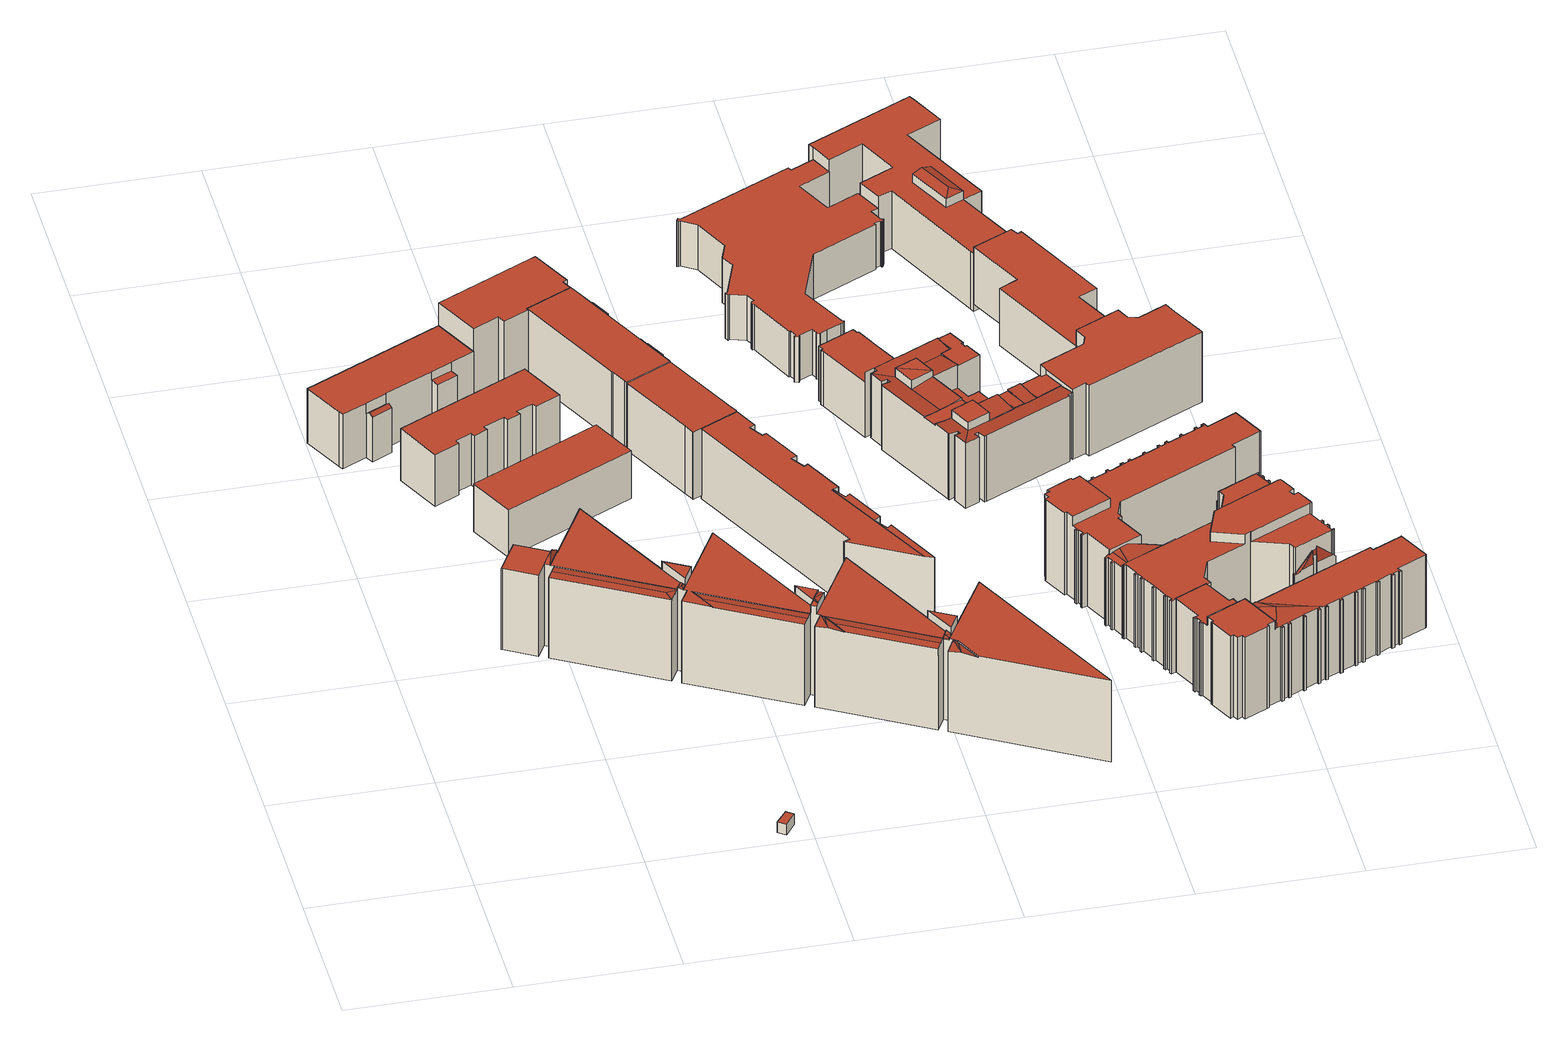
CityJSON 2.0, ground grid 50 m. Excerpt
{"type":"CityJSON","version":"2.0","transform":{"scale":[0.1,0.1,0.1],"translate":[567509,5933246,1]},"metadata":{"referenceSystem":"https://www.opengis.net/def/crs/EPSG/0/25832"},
"CityObjects":{
"building1":{"type":"Building","attributes":{"Gemeindeschluessel":"02000000","Geometrietyp2DReferenz":"3000","function":"31001_1010","roofType":"1000","measuredHeight":19.4,"storeysAboveGround":5},"geometry":[{"type":"MultiSurface","lod":"2","boundaries":[[[0,1,2,3]],[[4,5,1,0]],[[6,7,8,9]],[[10,11,12,13]],[[2,14,15,3]],[[16,5,4,17]],[[8,18,19,9]],[[20,21,22,23]],[[24,7,6,25]],[[21,20,26,27]],[[28,24,25,29,30,16,17,31,10,13,26,20,23]],[[12,11,15,14,32,19,18,22,21,27]],[[19,32,30,29]],[[16,30,32,14,2,1,5]],[[31,17,4,0,3,15]],[[29,25,6,9,19]],[[24,28,18,8,7]],[[22,18,28,23]],[[12,27,26,13]],[[15,11,10,31]]],"semantics":{"surfaces":[{"type":"RoofSurface"},{"type":"WallSurface"},{"type":"GroundSurface"}],"values":[0,0,0,1,1,1,1,1,1,1,2,0,1,1,1,1,1,1,1,1]}}]},
"building2":{"type":"Building","attributes":{"Gemeindeschluessel":"02000000","Geometrietyp2DReferenz":"3000","function":"31001_2500","roofType":"1000","measuredHeight":3.64,"storeysAboveGround":1},"geometry":[{"type":"MultiSurface","lod":"2","boundaries":[[[33,34,35,36]],[[37,38,39,40]],[[40,39,34,33]],[[39,38,35,34]],[[38,37,36,35]],[[37,40,33,36]]],"semantics":{"surfaces":[{"type":"GroundSurface"},{"type":"RoofSurface"},{"type":"WallSurface"}],"values":[0,1,2,2,2,2]}}]},
"building3":{"type":"Building","attributes":{"Gemeindeschluessel":"02000000","Geometrietyp2DReferenz":"3000","function":"31001_1010","roofType":"1000","measuredHeight":18.36,"storeysAboveGround":6},"geometry":[{"type":"MultiSurface","lod":"2","boundaries":[[[41,42,43,44,45,46,47,48,49,50,51,52,53,54,55,56]],[[57,58,59,60,61,62,63,64,65,66,67,68,69,70,71,72]],[[57,56,55,58]],[[58,55,54,59]],[[59,54,53,60]],[[60,53,52,61]],[[61,52,51,62]],[[62,51,50,63]],[[63,50,49,64]],[[64,49,48,65]],[[65,48,47,66]],[[66,47,46,67]],[[67,46,45,68]],[[68,45,44,69]],[[69,44,43,70]],[[70,43,42,71]],[[71,42,41,72]],[[72,41,56,57]]],"semantics":{"surfaces":[{"type":"RoofSurface"},{"type":"GroundSurface"},{"type":"WallSurface"}],"values":[0,1,2,2,2,2,2,2,2,2,2,2,2,2,2,2,2,2]}}]},
"building4":{"type":"Building","attributes":{"Gemeindeschluessel":"02000000","Geometrietyp2DReferenz":"3000","function":"31001_1010","roofType":"1000","measuredHeight":17.04,"storeysAboveGround":5},"geometry":[{"type":"MultiSurface","lod":"2","boundaries":[[[73,74,75,76]],[[77,78,79,80]],[[77,76,75,78]],[[78,75,74,79]],[[79,74,73,80]],[[80,73,76,77]]],"semantics":{"surfaces":[{"type":"RoofSurface"},{"type":"GroundSurface"},{"type":"WallSurface"}],"values":[0,1,2,2,2,2]}}]},
"building5":{"type":"Building","attributes":{"Gemeindeschluessel":"02000000","Geometrietyp2DReferenz":"3000","function":"31001_2010","roofType":"1000","measuredHeight":32.09,"storeysAboveGround":8},"geometry":[{"type":"MultiSurface","lod":"2","boundaries":[[[81,82,83,84]],[[85,86,87,88]],[[89,85,88]],[[82,90,91,92,83]],[[93,94,85,89]],[[94,86,85]],[[81,90,82]],[[95,96,97,98,99]],[[100,96,95]],[[100,101,102,97,96]],[[103,104,105,106,107]],[[108,109,110,105,104]],[[111,112,113,114]],[[115,116,117,118]],[[119,120,121,122]],[[123,112,111]],[[124,125,112]],[[123,124,112]],[[116,126,117]],[[127,128,129,130]],[[131,132,128,127]],[[133,134,135,136]],[[137,138,139,140]],[[141,138,137]],[[142,143,139]],[[138,142,139]],[[133,144,134]],[[145,144,133]],[[146,147,148,149]],[[149,148,150,151]],[[152,81,84,153]],[[154,88,87,155]],[[156,93,89,157]],[[91,158,159,92]],[[107,160,103]],[[108,161,109]],[[158,99,98,162]],[[106,163,160,107]],[[125,113,112]],[[164,122,121,165]],[[139,166,140]],[[139,143,167]],[[141,168,138]],[[145,169,170,144]],[[103,160,163,171,164,165,172,173,174,175,176,177,178,161,108]],[[179,175,180,181,182,183,184]],[[185,186,187,188,189,190]],[[191,192,169,145,133,136,193]],[[194,132,131,195,115,118,196]],[[197,173,172,114,113,125,124,198,199,200]],[[201,177,176,101,100,95,99,158,202]],[[203,204,155,87,86,94,93,156,205,206]],[[207,159,157,89,88,154,208,209]],[[210,211,194,196,212,213,214,215,201,202,152,153,207,209,146,149,151,203,206,216,181,180,217,197,200,218,188,187,219,191,193]],[[220,221,166,139,167,189,222,199,198,223,224,126]],[[170,169,192,225,186,138,168,226,134]],[[207,153,84,83,92,159]],[[152,202,158,91,90,81]],[[184,183,162,98,97,102,227]],[[213,212,224,223,119,122,164,171]],[[214,213,171,163,106,105,110]],[[212,196,118,117,126,224]],[[194,211,140,166,221,129,128,132]],[[210,193,136,135,134,226]],[[211,210,226,168,141,137,140]],[[225,192,191,219]],[[186,225,219,187]],[[170,134,144]],[[138,186,185,228,142]],[[190,189,167,143,142,228]],[[195,131,127,130,229]],[[220,126,116]],[[222,189,188,218]],[[199,222,218,200]],[[221,220,229,130,129]],[[223,198,124,123,120,119]],[[165,121,120,123,111,114,172]],[[103,108,104]],[[197,217,174,173]],[[217,180,175,174]],[[176,175,179,227,102,101]],[[215,214,110,109,161,178]],[[201,215,178,177]],[[182,181,216,230]],[[230,216,206,205]],[[147,146,209,208]],[[204,203,151,150]],[[190,228,185]],[[195,229,115]],[[115,229,220,116]],[[184,227,179]],[[230,205,156,157,159,158,162,183,182]],[[204,150,148,147,208,154,155]]],"semantics":{"surfaces":[{"type":"RoofSurface"},{"type":"WallSurface"},{"type":"GroundSurface"}],"values":[0,0,0,0,0,0,0,0,0,0,0,0,0,0,0,0,0,0,0,0,0,0,0,0,0,0,0,0,1,1,1,1,1,1,1,1,1,1,1,1,1,1,1,1,0,1,1,1,1,1,1,1,1,2,0,0,1,1,1,1,1,1,1,1,1,1,1,1,1,1,1,1,1,1,1,1,1,1,1,1,1,1,1,1,1,1,1,0,0,0,0,0,0]}}]},
"building6":{"type":"Building","attributes":{"Gemeindeschluessel":"02000000","Geometrietyp2DReferenz":"3000","function":"31001_1010","roofType":"1000","measuredHeight":27.43,"storeysAboveGround":8},"geometry":[{"type":"MultiSurface","lod":"2","boundaries":[[[231,232,233,234]],[[234,233,235,236]],[[237,238,239,240]],[[240,239,241,242]],[[242,241,243,244]],[[244,243,245,246]],[[246,245,247,248]],[[248,247,249,250]],[[250,249,251,252]],[[253,254,251,249,247,245,243,241,239,238,235,233,232]],[[255,256,231,234,236,237,240,242,244,246,248,250,252]],[[256,255,254,253]],[[255,252,251,254]],[[231,256,253,232]],[[237,236,235,238]]],"semantics":{"surfaces":[{"type":"WallSurface"},{"type":"RoofSurface"},{"type":"GroundSurface"}],"values":[0,0,0,0,0,0,0,0,0,1,2,0,0,0,0]}}]},
"building7":{"type":"Building","attributes":{"Gemeindeschluessel":"02000000","Geometrietyp2DReferenz":"3000","function":"31001_1010","roofType":"1000","measuredHeight":24.2,"storeysAboveGround":8},"geometry":[{"type":"MultiSurface","lod":"2","boundaries":[[[257,258,259,260]],[[261,262,263,264]],[[264,263,265,266]],[[267,268,262,261]],[[260,269,270,257]],[[271,272,273,274]],[[275,276,277,278]],[[279,273,280,281]],[[281,280,282,283]],[[283,282,284,285]],[[285,284,286,287]],[[287,286,276,275]],[[288,259,258,289]],[[274,273,279]],[[290,291,274,279]],[[278,277,268,267]],[[292,270,269,265,263,262,268,277,276,286,284,282,280,273,272,293]],[[294,288,289,295,296,297,290,279,281,283,285,287,275,278,267,261,264,266]],[[296,295,292,293]],[[291,290,297,298]],[[297,296,293,272,271,298]],[[295,289,258,257,270,292]],[[288,294,269,260,259]],[[294,266,265,269]],[[291,298,271,274]]],"semantics":{"surfaces":[{"type":"RoofSurface"},{"type":"WallSurface"},{"type":"GroundSurface"}],"values":[0,1,1,1,1,1,1,1,1,1,1,1,1,1,1,1,0,2,1,1,1,1,1,1,0]}}]},
"building8":{"type":"Building","attributes":{"Gemeindeschluessel":"02000000","Geometrietyp2DReferenz":"3000","function":"31001_1010","roofType":"1000","measuredHeight":24.07,"storeysAboveGround":8},"geometry":[{"type":"MultiSurface","lod":"2","boundaries":[[[299,300,301,302,303,304,305,306]],[[307,308,309,310,311,312,313,314]],[[310,303,302,311]],[[311,302,301,312]],[[312,301,300,313]],[[313,300,299,314]],[[307,306,305,308]],[[308,305,304,309]],[[309,304,303,310]],[[307,314,299,306]]],"semantics":{"surfaces":[{"type":"RoofSurface"},{"type":"GroundSurface"},{"type":"WallSurface"}],"values":[0,1,2,2,2,2,2,2,2,2]}}]},
"building9":{"type":"Building","attributes":{"Gemeindeschluessel":"02000000","Geometrietyp2DReferenz":"3000","function":"31001_2310","roofType":"1000","measuredHeight":25.35,"storeysAboveGround":8},"geometry":[{"type":"MultiSurface","lod":"2","boundaries":[[[315,316,317,318,319,320,321,322,323,324]],[[325,299,326,327]],[[327,326,328,329]],[[329,328,330,331]],[[331,330,332,333]],[[333,332,334,335]],[[335,334,336,337]],[[337,336,338,339]],[[339,338,340,341]],[[341,340,342,343]],[[343,342,344,345]],[[323,346,324]],[[324,346,347,315]],[[348,349,350,351]],[[352,322,321,353]],[[353,321,320,354]],[[354,320,319,355]],[[355,319,318,356]],[[356,318,317,357]],[[357,317,316,358]],[[348,351,359,325,327,329,331,333,335,337,339,341,343,345,352,353,354,355,356,357,358]],[[350,349,347,346,323,344,342,340,338,336,334,332,330,328,326,299,360]],[[347,349,348,358,316,315]],[[352,345,344,323,322]],[[350,360,359,351]],[[360,299,325,359]]],"semantics":{"surfaces":[{"type":"RoofSurface"},{"type":"WallSurface"},{"type":"GroundSurface"}],"values":[0,1,1,1,1,1,1,1,1,1,1,1,1,1,1,1,1,1,1,1,2,0,1,1,1,1]}}]},
"building10":{"type":"Building","attributes":{"Gemeindeschluessel":"02000000","Geometrietyp2DReferenz":"3000","function":"31001_2010","roofType":"1000","measuredHeight":16.11,"storeysAboveGround":4},"geometry":[{"type":"MultiSurface","lod":"2","boundaries":[[[361,362,363,364,365,366,367,368,369,370,371,372,373,374,375,376,377,378,379,380,381,382,383,384,385,386,387,388,389,390,391,392,393,394,395,396,397,398,399,400,401,402,403,404,405,406,407,408,409,410,411,412,413,414,415,416,417,418]],[[419,420,421,422,423,424,425,426,427,428,429,430,431,432,433,434,435,436,437,438,439,440,441,442,443,444,445,446,447,448,449,450,451,452,453,454,455,456,457,458,459,460,461,462,463,464,465,466,467,468,469,470,471,472,473,474,475,476]],[[476,475,362,361]],[[475,474,363,362]],[[474,473,364,363]],[[473,472,365,364]],[[472,471,366,365]],[[471,470,367,366]],[[470,469,368,367]],[[469,468,369,368]],[[468,467,370,369]],[[467,466,371,370]],[[466,465,372,371]],[[465,464,373,372]],[[464,463,374,373]],[[463,462,375,374]],[[462,461,376,375]],[[461,460,377,376]],[[460,459,378,377]],[[459,458,379,378]],[[458,457,380,379]],[[457,456,381,380]],[[456,455,382,381]],[[455,454,383,382]],[[454,453,384,383]],[[453,452,385,384]],[[452,451,386,385]],[[451,450,387,386]],[[450,449,388,387]],[[449,448,389,388]],[[448,447,390,389]],[[447,446,391,390]],[[446,445,392,391]],[[445,444,393,392]],[[444,443,394,393]],[[443,442,395,394]],[[442,441,396,395]],[[441,440,397,396]],[[440,439,398,397]],[[439,438,399,398]],[[438,437,400,399]],[[437,436,401,400]],[[436,435,402,401]],[[435,434,403,402]],[[434,433,404,403]],[[433,432,405,404]],[[432,431,406,405]],[[431,430,407,406]],[[430,429,408,407]],[[429,428,409,408]],[[428,427,410,409]],[[427,426,411,410]],[[426,425,412,411]],[[425,424,413,412]],[[424,423,414,413]],[[423,422,415,414]],[[422,421,416,415]],[[421,420,417,416]],[[420,419,418,417]],[[419,476,361,418]]],"semantics":{"surfaces":[{"type":"GroundSurface"},{"type":"RoofSurface"},{"type":"WallSurface"}],"values":[0,1,2,2,2,2,2,2,2,2,2,2,2,2,2,2,2,2,2,2,2,2,2,2,2,2,2,2,2,2,2,2,2,2,2,2,2,2,2,2,2,2,2,2,2,2,2,2,2,2,2,2,2,2,2,2,2,2,2,2]}}]},
"building11":{"type":"Building","attributes":{"Gemeindeschluessel":"02000000","Geometrietyp2DReferenz":"3000","function":"31001_2010","roofType":"1000","measuredHeight":25.37,"storeysAboveGround":6},"geometry":[{"type":"MultiSurface","lod":"2","boundaries":[[[477,478,479]],[[480,477,479]],[[481,482,483,484,485,486]],[[487,488,489,490]],[[491,492,493,494,495,496]],[[493,497,498,499,500,501]],[[499,502,503,504,505,506]],[[504,507,508,509,510,511,512,513]],[[514,515,516,517]],[[517,516,518,519]],[[519,518,520,521]],[[522,523,524,525]],[[525,524,526,527]],[[527,526,528,529]],[[529,528,530,531]],[[531,530,532,533]],[[533,532,534,535]],[[535,534,536,537]],[[538,539,540,541]],[[541,540,542,543]],[[543,542,544,545]],[[546,547,548,549]],[[550,551,552,553]],[[554,555,551,550]],[[556,479,478,486]],[[486,478,477,481]],[[481,477,480,557]],[[557,480,479,556]],[[558,559,560]],[[561,562,563]],[[564,565,566]],[[567,568,563]],[[569,570,571,572]],[[572,571,573,574]],[[574,573,575,576]],[[576,575,577,578]],[[484,483,579]],[[580,482,481,581]],[[496,489,488,582,491]],[[582,488,487,583]],[[583,487,490,562,561]],[[584,585,586]],[[587,588,589,590]],[[590,589,591,592]],[[592,591,593,594]],[[594,593,595,596]],[[485,597,598,599]],[[484,597,485]],[[600,601,602,603]],[[603,602,604,605]],[[599,598,586]],[[501,494,493]],[[606,607,608,609]],[[609,608,610,611]],[[491,582,612,492]],[[499,498,613,502]],[[613,498,497,612]],[[492,612,497,493]],[[513,505,504]],[[499,506,500]],[[502,613,614,503]],[[615,512,511,616]],[[616,511,510,617]],[[617,510,509,618]],[[619,508,507,614]],[[503,614,507,504]],[[620,621,622,623]],[[623,622,624,625]],[[625,624,626,627]],[[628,629,630,631]],[[631,630,632,633]],[[633,632,634,635]],[[552,551,555,559,558,636,557,556,637,548,547]],[[638,639,640,544,542,540,539,637,556,486,485,599,586,585]],[[595,593,591,589,588,626,624,622,621,619,614,613,612,582,583,641,642]],[[643,638,585,584,601,600]],[[644,495,494,501,500,506,505,513,512,615]],[[627,626,588,587]],[[578,577,568,567,560,559,555,554]],[[645,569,572,574,576,578,554,550,553,546,549,538,541,543,545,514,517,519,521,522,525,527,529,531,533,535,537,643,600,603,605,606,609,611,646,628,631,633,635,644,615,616,617,618,620,623,625,627,587,590,592,594,596]],[[610,608,607,604,602,601,584,586,598,597,484,579]],[[647,648,634,632,630,629,580,581]],[[515,514,545,544,640,649]],[[565,564,650,647,581,481]],[[570,569,645,642,641]],[[610,579,483,482,646,611]],[[580,629,628,646,482]],[[634,648,495,644,635]],[[620,618,509,508,619,621]],[[604,607,606,605]],[[645,596,595,642]],[[490,489,496,495,648,647,650,562]],[[566,636,558]],[[546,553,552,547]],[[538,549,548,637,539]],[[649,640,639,651]],[[643,537,536,651,639,638]],[[523,522,521,520]],[[570,641,583,561,563,568,577,575,573,571]],[[566,558,560,567,563,562,650,564]],[[557,636,566,565,481]],[[523,520,518,516,515,649,651,536,534,532,530,528,526,524]]],"semantics":{"surfaces":[{"type":"RoofSurface"},{"type":"WallSurface"},{"type":"GroundSurface"}],"values":[0,0,0,0,0,0,0,0,1,1,1,1,1,1,1,1,1,1,1,1,1,1,1,1,1,1,1,1,1,1,1,1,1,1,1,1,1,1,1,1,1,1,1,1,1,1,1,1,1,1,1,1,1,1,1,1,1,1,1,1,1,1,1,1,1,1,1,1,1,1,1,1,0,0,0,1,1,1,1,2,0,0,1,1,1,1,1,1,1,1,1,1,1,1,1,1,1,1,0,0,0,0]}}]},
"building12":{"type":"Building","attributes":{"Gemeindeschluessel":"02000000","Geometrietyp2DReferenz":"3000","function":"31001_2010","roofType":"1000","measuredHeight":29.14,"storeysAboveGround":7},"geometry":[{"type":"MultiSurface","lod":"2","boundaries":[[[652,653,654,655,656,657,658,659,660,661,662,663,664]],[[665,664,663,666]],[[666,663,662,667]],[[667,662,661,668]],[[668,661,660,669]],[[669,660,659,670]],[[670,659,658,671]],[[671,658,657,672]],[[673,656,655,674]],[[674,655,654,675]],[[676,653,652,677]],[[678,679,680,681]],[[681,680,682,683]],[[683,682,684,685]],[[685,684,686,687]],[[687,686,688,689]],[[689,688,690,691]],[[691,690,692,693]],[[693,692,694,695]],[[695,694,696,697]],[[698,699,700,701]],[[701,700,702,703]],[[703,702,704,705]],[[705,704,706,707]],[[707,706,708,709]],[[709,708,710,711]],[[711,710,712,713]],[[713,712,714,715]],[[715,714,716,717]],[[717,716,718,719]],[[719,718,720,721]],[[721,720,722,723]],[[723,722,724,725]],[[725,724,726,727]],[[727,726,728,729]],[[730,731,732,733]],[[733,732,734,735]],[[735,734,736,737]],[[738,739,740,741]],[[741,740,742,743]],[[743,742,744,745]],[[745,744,746,747]],[[747,746,748,749]],[[749,748,750,751]],[[751,750,752,753]],[[753,752,754,755]],[[755,754,756,757]],[[757,756,758,759]],[[759,758,760,761]],[[761,760,762,763]],[[763,762,764,765]],[[765,764,766,767]],[[767,766,768,769]],[[769,768,770,771]],[[771,770,772,773]],[[773,772,774,775]],[[775,774,776,777]],[[777,776,778,779]],[[779,778,780,781]],[[781,780,782,783]],[[783,782,784,785]],[[785,784,786,787]],[[787,786,788,789]],[[789,788,790,791]],[[791,790,792,793]],[[793,792,794,795]],[[795,794,796,797]],[[797,796,798,799]],[[799,798,800,801]],[[736,734,732,731,802,803,800,798,796,794,792,790,788,786,784,782,780,778,776,774,772,770,768,766,764,762,760,758,756,754,752,750,748,746,744,742,740,739,804,805,728,726,724,722,720,718,716,714,712,710,708,706,704,702,700,699,673,674,675,696,694,692,690,688,686,684,682,680,679]],[[806,807,730,733,735,737,678,681,683,685,687,689,691,693,695,697,676,677,665,666,667,668,669,670,671,672,698,701,703,705,707,709,711,713,715,717,719,721,723,725,727,729,808,809,738,741,743,745,747,749,751,753,755,757,759,761,763,765,767,769,771,773,775,777,779,781,783,785,787,789,791,793,795,797,799,801]],[[807,806,803,802]],[[738,809,804,739]],[[809,808,805,804]],[[806,801,800,803]],[[808,729,728,805]],[[678,737,736,679]],[[730,807,802,731]],[[665,677,652,664]],[[676,697,696,675,654,653]],[[698,672,657,656,673,699]]],"semantics":{"surfaces":[{"type":"RoofSurface"},{"type":"WallSurface"},{"type":"GroundSurface"}],"values":[0,1,1,1,1,1,1,1,1,1,1,1,1,1,1,1,1,1,1,1,1,1,1,1,1,1,1,1,1,1,1,1,1,1,1,1,1,1,1,1,1,1,1,1,1,1,1,1,1,1,1,1,1,1,1,1,1,1,1,1,1,1,1,1,1,1,1,1,1,0,2,1,1,1,1,1,1,1,1,1,1]}}]},
"building13":{"type":"Building","attributes":{"Gemeindeschluessel":"02000000","Geometrietyp2DReferenz":"3000","function":"31001_2010","roofType":"1000","measuredHeight":29.37,"storeysAboveGround":7},"geometry":[{"type":"MultiSurface","lod":"2","boundaries":[[[810,811,812,813,814,815,816,817,818,819,820,821]],[[817,822,818]],[[817,823,824,822]],[[823,825,826,824]],[[827,828,829,830,831,832,833,834,835,836,837,838,839,840,841,842,843,844]],[[845,846,847,848,849,850,851,852,853,854,855,856,857,858,859,860]],[[861,862,863,864,865]],[[866,867,868,869,865]],[[870,868,867]],[[871,872,864,863]],[[873,871,863]],[[874,875,876,877,878,879,880]],[[881,866,865,882,883,884]],[[885,821,820,681]],[[681,820,819,678]],[[886,815,814,887]],[[887,814,813,888]],[[888,813,812,889]],[[889,812,811,890]],[[890,811,810,891]],[[891,810,821,885]],[[892,893,894,895]],[[896,897,898,899]],[[899,898,900,901]],[[901,900,902,903]],[[903,902,904,905]],[[905,904,906,907]],[[907,906,908,909]],[[909,908,910,911]],[[911,910,912,913]],[[913,912,914,915]],[[915,914,916,917]],[[917,916,918,919]],[[919,918,920,921]],[[921,920,922,923]],[[923,922,893,892]],[[880,826,825,874]],[[924,925,926,927]],[[927,926,928,929]],[[929,928,930,931]],[[931,930,932,933]],[[933,932,934,935]],[[935,934,936,937]],[[937,936,938,939]],[[939,938,940,941]],[[942,844,843,943]],[[944,841,840,945]],[[946,840,839,947]],[[947,839,838,948]],[[948,838,837,949]],[[949,837,836,950]],[[950,836,835,951]],[[951,835,834,952]],[[952,834,833,953]],[[953,833,832,954]],[[954,832,831,955]],[[859,830,829,860]],[[956,827,844,942]],[[957,958,959,960]],[[960,959,961,962]],[[962,961,963,964]],[[964,963,965,966]],[[966,965,967,968]],[[968,967,969,970]],[[970,969,971,972]],[[972,971,973,974]],[[974,973,975,976]],[[977,978,979,980]],[[980,979,981,982]],[[982,981,983,984]],[[984,983,985,986]],[[987,858,857,988]],[[988,857,856,989]],[[989,856,855,990]],[[990,855,854,991]],[[991,854,853,992]],[[992,853,852,993]],[[993,852,851,994]],[[994,851,850,995]],[[995,850,849,996]],[[864,848,847,865]],[[865,847,846,882]],[[997,862,861,998]],[[865,869,861]],[[737,879,878,735]],[[735,878,877,999]],[[999,877,876,1000]],[[1001,1002,1003,1004]],[[1004,1003,1005,1006]],[[1006,1005,1007,1008]],[[1009,1010,1011,1012]],[[1013,884,883,1014]],[[1015,881,884,1013]],[[1016,875,874,825,823,817,816,1017]],[[678,819,818,822,824,826,880,879,737]],[[1018,997,998,1019,1015,1013,1014,1020,1021,1022,1001,1004,1006,1008,924,927,929,931,933,935,937,939,941,896,899,901,903,905,907,909,911,913,915,917,919,921,923,892,895,886,887,888,889,890,891,885,681,678,737,735,999,1000,1023,1024,1025,1009,1012,1026,977,980,982,984,986,957,960,962,964,966,968,970,972,974,976,946,947,948,949,950,951,952,953,954,955,987,988,989,990,991,992,993,994,995,996,1027]],[[940,938,936,934,932,930,928,926,925,1007,1005,1003,1002,1028,956,942,943,1029,1016,1017,894,893,922,920,918,916,914,912,910,908,906,904,902,900,898,897]],[[997,1018,873,863,862]],[[1015,1019,870,867,866,881]],[[1026,1012,1011,1030,1031,1032]],[[1018,1027,872,871,873]],[[1019,998,861,869,868,870]],[[1020,1014,883,882,846,845]],[[1027,996,849,848,864,872]],[[978,977,1026,1032]],[[957,986,985,1033,1034,958]],[[1034,1033,1031,1030]],[[1010,1009,1025,1035]],[[1021,1020,845,860,829,828]],[[987,955,831,830,859,858]],[[946,976,975,945,840]],[[1025,1024,842,841,944,1035]],[[1028,1002,1001,1022]],[[1022,1021,828,827,956,1028]],[[1024,1023,1029,943,843,842]],[[1023,1000,876,875,1016,1029]],[[1007,925,924,1008]],[[940,897,896,941]],[[886,895,894,1017,816,815]],[[1031,1033,985,983,981,979,978,1032]],[[1010,1035,944,945,975,973,971,969,967,965,963,961,959,958,1034,1030,1011]]],"semantics":{"surfaces":[{"type":"RoofSurface"},{"type":"WallSurface"},{"type":"GroundSurface"}],"values":[0,0,0,0,0,0,0,0,0,0,0,0,0,1,1,1,1,1,1,1,1,1,1,1,1,1,1,1,1,1,1,1,1,1,1,1,1,1,1,1,1,1,1,1,1,1,1,1,1,1,1,1,1,1,1,1,1,1,1,1,1,1,1,1,1,1,1,1,1,1,1,1,1,1,1,1,1,1,1,1,1,1,1,1,1,1,1,1,1,1,1,1,1,1,1,2,0,1,1,1,1,1,1,1,1,1,1,1,1,1,1,1,1,1,1,1,1,1,1,0,0]}}]},
"building14":{"type":"Building","attributes":{"Gemeindeschluessel":"02000000","Geometrietyp2DReferenz":"3000","function":"31001_2010","roofType":"1000","measuredHeight":29.2,"storeysAboveGround":7},"geometry":[{"type":"MultiSurface","lod":"2","boundaries":[[[1036,1037,1038,1039]],[[1040,1041,1042,1043]],[[1043,1042,1044,1045]],[[1045,1044,1046,1047]],[[1047,1046,1048,1049]],[[1049,1048,1050,1051]],[[1051,1050,1052,1053]],[[1053,1052,1054,1055]],[[1055,1054,1056,1057]],[[1057,1056,1058,1059]],[[1059,1058,1060,1061]],[[1062,1063,1064,1065]],[[1066,1067,1068,1069]],[[1069,1068,1070,1071]],[[1071,1070,1072,1073]],[[1073,1072,1074,1075]],[[1075,1074,1076,1077]],[[1077,1076,1078,1079]],[[1079,1078,1080,1081]],[[1081,1080,1082,1083]],[[1083,1082,1084,1085]],[[1085,1084,1086,1087]],[[1087,1086,1088,1089]],[[1089,1088,1090,1091]],[[1091,1090,1092,1093]],[[1093,1092,1094,1095]],[[1095,1094,1096,1097]],[[1097,1096,1098,1099]],[[1099,1098,1100,1101]],[[1101,1100,1102,1103]],[[1103,1102,1104,1105]],[[1105,1104,1106,1107]],[[1107,1106,1108,1109]],[[1109,1108,1110,1111]],[[1111,1110,1112,1113]],[[1113,1112,1114,1115]],[[1115,1114,1116,1117]],[[1117,1116,1118,1119]],[[1119,1118,1120,1121]],[[1121,1120,1122,1123]],[[1123,1122,1124,1125]],[[1125,1124,1126,1127]],[[1127,1126,1128,1129]],[[1130,1131,1132,1133]],[[1133,1132,1134,1135]],[[1135,1134,1136,1137]],[[1137,1136,1138,1139]],[[1139,1138,1140,1141]],[[1141,1140,1142,1143]],[[1143,1142,1144,1145]],[[1145,1144,1146,1147]],[[1147,1146,1148,1149]],[[1149,1148,1150,1151]],[[1151,1150,1152,1153]],[[1153,1152,1154,1155]],[[1155,1154,1156,1157]],[[1157,1156,1158,1159]],[[1159,1158,1160,1161]],[[1162,1163,1164,1165]],[[1166,1167,1130,1133,1135,1137,1139,1141,1143,1145,1147,1149,1151,1153,1155,1157,1159,1161,1040,1043,1045,1047,1049,1051,1053,1055,1057,1059,1061,1168,1169,1170,1171,1172,1173,1174,1175,927,924,1008,1006,1176,1177,1178,1179,1066,1069,1071,1073,1075,1077,1079,1081,1083,1085,1087,1089,1091,1093,1095,1097,1099,1101,1103,1105,1107,1109,1111,1113,1115,1117,1119,1121,1123,1125,1127,1129]],[[1179,1178,1180,1181,1182,1183,1184,1185]],[[1040,1161,1160,1186,1039,1038,1041]],[[1066,1179,1185,1187,1063,1062,1067]],[[1130,1167,1188,1065,1064,1189,1131]],[[1167,1166,1190,1163,1162,1188]],[[1166,1129,1128,1165,1164,1190]],[[1191,1037,1036,1184,1183,1192,1193,1194]],[[1168,1061,1060,1191,1194,1195]],[[1180,1178,1177,1196]],[[1007,1008,924,925]],[[1007,925,926,1197,1198,1199,1200,1201,1202,1203,1195,1194,1193,1181,1180,1196,1204,1005]],[[1060,1058,1056,1054,1052,1050,1048,1046,1044,1042,1041,1038,1037,1191]],[[1192,1183,1182]],[[1205,1187,1185,1184,1036]],[[1039,1186,1205,1036]],[[1205,1189,1064,1063,1187]],[[1065,1188,1162,1165,1128,1126,1124,1122,1120,1118,1116,1114,1112,1110,1108,1106,1104,1102,1100,1098,1096,1094,1092,1090,1088,1086,1084,1082,1080,1078,1076,1074,1072,1070,1068,1067,1062]],[[1160,1158,1156,1154,1152,1150,1148,1146,1144,1142,1140,1138,1136,1134,1132,1131,1189,1205,1186]],[[1190,1164,1163]],[[1182,1181,1193,1192]],[[1168,1195,1203,1169]],[[1169,1203,1202,1170]],[[1170,1202,1201,1171]],[[1171,1201,1200,1172]],[[1172,1200,1199,1173]],[[1173,1199,1198,1174]],[[1174,1198,1197,1175]],[[1175,1197,926,927]],[[927,926,925,924]],[[1008,1007,1005,1006]],[[1006,1005,1204,1176]],[[1176,1204,1196,1177]]],"semantics":{"surfaces":[{"type":"WallSurface"},{"type":"GroundSurface"},{"type":"RoofSurface"}],"values":[0,0,0,0,0,0,0,0,0,0,0,0,0,0,0,0,0,0,0,0,0,0,0,0,0,0,0,0,0,0,0,0,0,0,0,0,0,0,0,0,0,0,0,0,0,0,0,0,0,0,0,0,0,0,0,0,0,0,0,1,0,0,0,0,0,0,0,0,0,0,2,2,2,2,2,2,2,2,2,0,0,0,0,0,0,0,0,0,0,0,0,0]}}]},
"building15":{"type":"Building","attributes":{"Gemeindeschluessel":"02000000","Geometrietyp2DReferenz":"3000","function":"31001_2010","roofType":"1000","measuredHeight":24.53,"storeysAboveGround":6},"geometry":[{"type":"MultiSurface","lod":"2","boundaries":[[[1206,1207,1208,1209]],[[1207,1210,1211,1212,1208]],[[1210,1207,1206]],[[1213,1214,1215,1216]],[[1217,1218,1219,1220]],[[1221,1206,1209,1222]],[[1223,1224,1225,1226]],[[1227,1212,1211,1228]],[[1229,1210,1206,1221]],[[1230,1231,1232,1233]],[[1234,1235,1236,1237]],[[1237,1236,1238,1239]],[[1240,1241,1242,1243]],[[1226,1225,1244,1245]],[[1246,1247,1248,1249]],[[1218,1217,1239,1238]],[[1223,1226,1245,1213,1216,1240,1243,1234,1237,1239,1217,1220,1250,1248,1247,1251,1230,1233]],[[1242,1241,1215,1214,1244,1225,1224,1232,1231,1229,1221,1222,1227,1228,1246,1249,1252,1219,1218,1238,1236,1235]],[[1242,1235,1234,1243]],[[1215,1241,1240,1216]],[[1251,1247,1246,1228,1211,1210]],[[1229,1231,1230,1251,1210]],[[1232,1224,1223,1233]],[[1227,1222,1209,1208,1212]],[[1219,1252,1250,1220]],[[1252,1249,1248,1250]],[[1244,1214,1213,1245]]],"semantics":{"surfaces":[{"type":"RoofSurface"},{"type":"WallSurface"},{"type":"GroundSurface"}],"values":[0,0,0,1,1,1,1,1,1,1,1,1,1,1,1,1,2,0,1,1,1,1,1,1,1,1,1]}}]},
"building16":{"type":"Building","attributes":{"Gemeindeschluessel":"02000000","Geometrietyp2DReferenz":"3000","function":"31001_2010","roofType":"1000","measuredHeight":20.37,"storeysAboveGround":5},"geometry":[{"type":"MultiSurface","lod":"2","boundaries":[[[1253,1254,1255,1256]],[[1256,1255,1257,1258]],[[1259,1260,1261,1262]],[[1263,1264,1265,1261,1260,1266,1257,1255,1254,1267]],[[1268,1269,1270,1271,1253,1256,1258,1272,1259,1262]],[[1272,1258,1257,1266]],[[1259,1272,1266,1260]],[[1268,1262,1261,1265]],[[1269,1268,1265,1264]],[[1270,1269,1264,1263]],[[1271,1270,1263,1267]],[[1253,1271,1267,1254]]],"semantics":{"surfaces":[{"type":"WallSurface"},{"type":"RoofSurface"},{"type":"GroundSurface"}],"values":[0,0,0,1,2,0,0,0,0,0,0,0]}}]},
"building17":{"type":"Building","attributes":{"name":"Landesbetrieb Straßen, Brücken und Gewässer","Gemeindeschluessel":"02000000","Geometrietyp2DReferenz":"3000","function":"31001_3010","roofType":"1000","measuredHeight":25.09,"storeysAboveGround":7},"geometry":[{"type":"MultiSurface","lod":"2","boundaries":[[[1273,1274,1275,1276,1277,1278,1279,1280,1281,1282,1283,1284,1285,1286,1287]],[[1288,1289,1290,1291,1292,1293,1294,1295,1296,1297,1298,1299,1300,1301,1302]],[[1302,1301,1274,1273]],[[1301,1300,1275,1274]],[[1300,1299,1276,1275]],[[1299,1298,1277,1276]],[[1298,1297,1278,1277]],[[1297,1296,1279,1278]],[[1296,1295,1280,1279]],[[1295,1294,1281,1280]],[[1294,1293,1282,1281]],[[1293,1292,1283,1282]],[[1292,1291,1284,1283]],[[1291,1290,1285,1284]],[[1290,1289,1286,1285]],[[1289,1288,1287,1286]],[[1288,1302,1273,1287]]],"semantics":{"surfaces":[{"type":"GroundSurface"},{"type":"RoofSurface"},{"type":"WallSurface"}],"values":[0,1,2,2,2,2,2,2,2,2,2,2,2,2,2,2,2]}}]}
},
"vertices":[
[160,2046,173],[224,2078,173],[218,2090,163],[153,2059,163],[166,2034,164],[230,2066,164],[381,2139,169],[445,2170,169],[433,2195,169],[369,2164,169],[75,2021,5],[75,2021,199],[69,2035,199],[69,2035,5],[218,2090,199],[153,2059,199],[230,2066,5],[166,2034,5],[433,2195,199],[369,2164,199],[437,2375,5],[437,2375,199],[507,2231,199],[507,2231,5],[445,2170,5],[381,2139,5],[5,2165,5],[5,2165,199],[433,2195,5],[369,2164,5],[218,2091,5],[153,2059,5],[218,2091,199],
[949,46,30],[916,2,30],[893,20,30],[927,63,30],[927,63,67],[893,20,67],[916,2,67],[949,46,67],
[283,1741,225],[361,1779,225],[355,1793,225],[406,1818,225],[413,1804,225],[455,1825,225],[448,1839,225],[514,1871,225],[521,1857,225],[563,1877,225],[556,1891,225],[608,1917,225],[615,1902,225],[693,1940,225],[623,2084,225],[214,1885,225],[214,1885,41],[623,2084,41],[693,1940,41],[615,1902,41],[608,1917,41],[556,1891,41],[563,1877,41],[521,1857,41],[514,1871,41],[448,1839,41],[455,1825,41],[413,1804,41],[406,1818,41],[355,1793,41],[361,1779,41],[283,1741,41],
[433,1455,212],[837,1652,212],[767,1796,212],[363,1599,212],[363,1599,42],[767,1796,42],[837,1652,42],[433,1455,42],
[762,803,310],[753,839,313],[457,1010,313],[444,987,310],[472,1077,334],[480,1104,319],[478,1105,314],[445,1048,314],[460,1039,314],[788,848,310],[789,849,310],[470,1033,310],[493,1097,314],[491,1098,319],[790,849,315],[802,852,318],[808,864,318],[804,874,315],[789,849,315],[804,840,315],[805,840,315],[813,855,315],[846,787,313],[847,784,313],[1120,627,313],[1133,650,310],[826,827,310],[849,781,313],[868,742,310],[1107,604,310],[1148,675,342],[1151,680,342],[1172,716,342],[1111,751,342],[1167,570,313],[1160,635,313],[1158,632,313],[1133,590,309],[1150,642,340],[1158,655,340],[1148,675,340],[1134,650,340],[1158,655,342],[1187,707,337],[1172,716,337],[1159,635,313],[1191,586,314],[1465,428,314],[1478,451,310],[1171,629,310],[1212,544,310],[1452,406,310],[1512,371,313],[1504,436,313],[1503,435,313],[1478,391,308],[1479,451,308],[1497,449,313],[1484,463,313],[1478,452,308],[1494,443,308],[1502,457,319],[1492,477,319],[1515,430,307],[1556,345,307],[418,1002,22],[418,1002,311],[324,1056,311],[324,1056,22],[320,1058,311],[320,1058,22],[762,803,22],[444,987,22],[445,1048,311],[478,1105,311],[493,1097,312],[460,1039,312],[789,849,312],[470,1033,312],[826,827,313],[868,742,313],[804,874,312],[1133,650,313],[1134,650,313],[1148,675,313],[1478,452,313],[1492,477,313],[1494,443,313],[1556,345,313],[1515,430,313],[1134,651,313],[1111,751,313],[1110,752,313],[947,1086,313],[843,906,313],[805,840,313],[815,834,313],[788,788,313],[843,906,341],[843,906,22],[766,951,22],[766,951,312],[767,950,312],[767,950,341],[1532,508,341],[1532,508,313],[1532,508,22],[1455,553,22],[1455,553,313],[1455,553,341],[1900,147,22],[1900,147,313],[1478,391,22],[1452,406,22],[1212,544,308],[1133,590,22],[1110,752,22],[1187,707,313],[1188,707,313],[1188,707,22],[815,834,22],[789,849,22],[380,1162,22],[380,1162,311],[494,1096,312],[494,1096,22],[470,1033,22],[444,1048,311],[444,1048,22],[1504,437,22],[1478,452,22],[1160,636,22],[1134,651,22],[1107,604,22],[788,788,22],[603,1285,22],[947,1086,22],[1292,887,22],[1637,688,22],[1161,634,313],[1478,451,313],[1292,887,313],[1150,642,313],[1160,636,313],[1637,688,313],[1504,437,313],[813,855,341],[1502,457,341],[1171,629,308],[603,1285,312],
[588,2271,6],[588,2271,280],[507,2231,280],[507,2231,6],[437,2375,280],[437,2375,6],[742,2524,6],[742,2524,280],[756,2530,280],[756,2530,6],[820,2399,280],[820,2399,6],[806,2393,280],[806,2393,6],[812,2380,280],[812,2380,6],[821,2362,280],[821,2362,6],[807,2355,280],[807,2355,6],[676,2291,280],[676,2291,6],[600,2246,280],[679,2285,280],[679,2285,6],[600,2246,6],
[882,2238,253],[906,2250,253],[875,2314,253],[851,2302,253],[676,2291,39],[676,2291,281],[807,2355,281],[807,2355,39],[821,2362,281],[821,2362,39],[679,2285,39],[679,2285,281],[851,2302,281],[882,2238,281],[961,2076,253],[961,2076,281],[992,2012,281],[992,2012,253],[849,1942,39],[849,1942,281],[846,1941,281],[846,1941,39],[992,2012,39],[1017,1961,281],[1017,1961,39],[1020,1953,281],[1020,1953,39],[877,1883,281],[877,1883,39],[873,1891,281],[873,1891,39],[875,2314,39],[906,2250,39],[1016,2024,39],[1016,2024,253],[881,2238,281],[960,2076,281],[851,2302,39],[881,2238,39],[960,2076,39],[985,2088,39],[985,2088,253],
[1153,1679,280],[1152,1684,280],[1136,1715,280],[1020,1953,280],[877,1883,280],[993,1645,280],[1008,1613,280],[1009,1610,280],[1009,1610,40],[1008,1613,40],[993,1645,40],[877,1883,40],[1020,1953,40],[1136,1715,40],[1152,1684,40],[1153,1679,40],
[1521,886,279],[1548,869,283],[1461,1048,284],[1449,1041,280],[1421,1085,279],[1439,1094,284],[1378,1218,285],[1365,1212,281],[1338,1255,280],[1335,1253,279],[1153,1679,31],[1189,1606,280],[1189,1606,31],[1171,1597,280],[1171,1597,31],[1199,1553,280],[1199,1553,31],[1212,1559,280],[1212,1559,31],[1273,1435,280],[1273,1435,31],[1254,1426,280],[1254,1426,31],[1282,1382,280],[1282,1382,31],[1295,1389,280],[1295,1389,31],[1356,1264,280],[1356,1264,31],[1337,1255,280],[1337,1255,31],[1335,1253,280],[1521,886,280],[1313,1005,31],[1313,1005,280],[1332,1014,280],[1332,1014,31],[1365,1212,31],[1378,1218,31],[1439,1094,31],[1421,1085,31],[1449,1041,31],[1461,1048,31],[1548,869,31],[1036,1623,31],[1036,1623,280],
[1794,2677,11],[1771,2666,11],[1791,2624,11],[1795,2625,11],[1798,2624,11],[1795,2615,11],[1793,2611,11],[1790,2613,11],[1787,2618,11],[1768,2609,11],[1771,2604,11],[1564,2504,11],[1501,2325,11],[1574,2177,11],[1580,2174,11],[1575,2162,11],[1569,2165,11],[1524,2143,11],[1501,2132,11],[1500,2128,11],[1488,2131,11],[1490,2138,11],[1482,2155,11],[1439,2135,11],[1440,2132,11],[1438,2127,11],[1424,2132,11],[1425,2136,11],[1431,2138,11],[1420,2161,11],[1416,2159,11],[1347,2308,11],[1342,2308,11],[1340,2315,11],[1343,2323,11],[1352,2327,11],[1337,2355,11],[1289,2370,11],[1284,2368,11],[1279,2380,11],[1285,2382,11],[1329,2506,11],[1308,2547,11],[1328,2602,11],[1275,2715,11],[1230,2745,11],[1225,2743,11],[1220,2745,11],[1225,2756,11],[1233,2753,11],[1586,2922,11],[1592,2910,11],[1665,2945,11],[1697,2878,11],[1598,2830,11],[1654,2712,11],[1754,2760,11],[1759,2750,11],[1759,2750,172],[1754,2760,172],[1654,2712,172],[1598,2830,172],[1697,2878,172],[1665,2945,172],[1592,2910,172],[1586,2922,172],[1233,2753,172],[1225,2756,172],[1220,2745,172],[1225,2743,172],[1230,2745,172],[1275,2715,172],[1328,2602,172],[1308,2547,172],[1329,2506,172],[1285,2382,172],[1279,2380,172],[1284,2368,172],[1289,2370,172],[1337,2355,172],[1352,2327,172],[1343,2323,172],[1340,2315,172],[1342,2308,172],[1347,2308,172],[1416,2159,172],[1420,2161,172],[1431,2138,172],[1425,2136,172],[1424,2132,172],[1438,2127,172],[1440,2132,172],[1439,2135,172],[1482,2155,172],[1490,2138,172],[1488,2131,172],[1500,2128,172],[1501,2132,172],[1524,2143,172],[1569,2165,172],[1575,2162,172],[1580,2174,172],[1574,2177,172],[1501,2325,172],[1564,2504,172],[1771,2604,172],[1768,2609,172],[1787,2618,172],[1790,2613,172],[1793,2611,172],[1795,2615,172],[1798,2624,172],[1795,2625,172],[1791,2624,172],[1771,2666,172],[1794,2677,172],
[1735,1715,303],[1702,1783,304],[1633,1750,304],[1666,1681,304],[1735,1715,282],[1816,1754,282],[1817,1755,282],[1803,1783,278],[1784,1823,273],[1702,1783,273],[1779,1450,304],[1848,1483,304],[1815,1552,304],[1746,1518,304],[1848,1483,272],[1930,1523,272],[1914,1555,277],[1897,1591,282],[1896,1591,282],[1815,1552,282],[1930,1523,277],[1963,1539,277],[1948,1571,277],[1930,1607,277],[1897,1591,277],[1963,1539,272],[2005,1559,272],[1989,1592,277],[1971,1627,282],[1930,1607,282],[2005,1559,277],[2085,1598,277],[2055,1660,277],[2040,1653,277],[2037,1659,277],[2033,1657,277],[1971,1627,277],[1468,1950,50],[1468,1950,245],[1463,1959,245],[1463,1959,50],[1469,1962,245],[1469,1962,50],[1461,1979,245],[1461,1979,50],[1574,2034,50],[1574,2034,245],[1582,2017,245],[1582,2017,50],[1587,2019,245],[1587,2019,50],[1591,2010,245],[1591,2010,50],[1621,1948,245],[1621,1948,50],[1658,1872,245],[1658,1872,50],[1639,1862,245],[1639,1862,50],[1641,1858,245],[1641,1858,50],[1567,1773,50],[1567,1773,279],[1586,1782,279],[1586,1782,50],[1581,1793,281],[1581,1793,50],[1552,1778,281],[1552,1778,50],[1607,1737,50],[1607,1737,277],[1589,1728,279],[1589,1728,50],[1585,1712,50],[1585,1712,281],[1613,1726,277],[1613,1726,50],[1586,1708,50],[1586,1708,281],[1633,1750,273],[1666,1681,273],[1697,1551,277],[1669,1537,281],[1669,1537,277],[1746,1518,275],[1746,1518,277],[1733,1512,277],[1793,1597,277],[1793,1597,282],[1753,1578,277],[1691,1492,277],[1691,1492,284],[1734,1429,50],[1734,1429,282],[1753,1438,279],[1753,1438,50],[1748,1448,279],[1748,1448,50],[1719,1434,284],[1719,1434,50],[1717,1438,284],[1717,1438,50],[1817,1755,278],[1816,1754,200],[1735,1715,200],[1848,1483,275],[1779,1450,275],[1790,1893,278],[1790,1893,281],[1798,1877,278],[1821,1403,50],[1821,1403,284],[1816,1401,284],[1816,1401,50],[1803,1429,279],[1803,1429,50],[1792,1424,279],[1792,1424,50],[1801,1405,282],[1801,1405,50],[1784,1823,278],[1816,1839,278],[1816,1839,273],[1831,1913,50],[1831,1913,278],[1857,1860,278],[1857,1860,50],[1851,1857,278],[1851,1857,50],[1858,1842,50],[1858,1842,278],[1864,1844,278],[1864,1844,50],[1890,1791,278],[1890,1791,50],[1930,1523,275],[1963,1539,275],[2005,1559,275],[2033,1657,50],[2037,1659,50],[2040,1653,50],[2055,1660,50],[2085,1598,275],[2108,1550,50],[2108,1550,283],[2105,1549,283],[2105,1549,50],[2093,1543,283],[2093,1543,50],[2096,1536,284],[2096,1536,50],[1838,1708,50],[1838,1708,200],[1872,1724,200],[1872,1724,50],[1907,1653,200],[1907,1653,50],[1874,1637,200],[1874,1637,50],[1724,1564,273],[1568,1772,279],[1656,1828,281],[1655,1829,281],[1551,1779,281],[1756,1385,282],[1756,1383,282],[1656,1828,50],[1896,1591,50],[1756,1383,50],[1816,1754,50],[1815,1552,200],[1896,1591,200],[1551,1779,245],[1815,1552,277],[1655,1829,245],
[1946,942,323],[1952,945,323],[1964,921,323],[2088,981,323],[2027,1105,323],[2003,1093,323],[2000,1100,323],[1994,1097,323],[1921,1061,323],[1927,1051,323],[1910,1043,323],[1918,1027,323],[1907,1021,323],[1907,1021,31],[1918,1027,31],[1910,1043,31],[1927,1051,31],[1921,1061,31],[1994,1097,31],[2000,1100,31],[2003,1093,31],[2027,1105,291],[2088,981,291],[1964,921,291],[1952,945,31],[1946,942,31],[2042,783,31],[2042,783,291],[2041,786,291],[2041,786,31],[1997,877,291],[1997,877,31],[1981,869,291],[1981,869,31],[1978,876,291],[1978,876,31],[1985,879,291],[1985,879,31],[1976,897,291],[1976,897,31],[1969,893,291],[1969,893,31],[1966,900,291],[1966,900,31],[1973,903,291],[1973,903,31],[2045,1114,31],[2045,1114,291],[2042,1120,291],[2042,1120,31],[2049,1124,291],[2049,1124,31],[2052,1117,291],[2052,1117,31],[2070,1125,291],[2070,1125,31],[2066,1132,291],[2066,1132,31],[2073,1135,291],[2073,1135,31],[2076,1129,291],[2076,1129,31],[2118,1149,291],[2118,1149,31],[2115,1156,291],[2115,1156,31],[2121,1159,291],[2121,1159,31],[2125,1152,291],[2125,1152,31],[2167,1173,291],[2167,1173,31],[2163,1179,291],[2163,1179,31],[2170,1183,291],[2170,1183,31],[2173,1176,291],[2173,1176,31],[2111,932,31],[2111,932,291],[2099,926,291],[2099,926,31],[2143,836,291],[2143,836,31],[2145,833,291],[2145,833,31],[2194,1195,31],[2194,1195,291],[2198,1188,291],[2198,1188,31],[2239,1208,291],[2239,1208,31],[2236,1215,291],[2236,1215,31],[2243,1218,291],[2243,1218,31],[2246,1211,291],[2246,1211,31],[2288,1232,291],[2288,1232,31],[2285,1239,291],[2285,1239,31],[2291,1242,291],[2291,1242,31],[2295,1235,291],[2295,1235,31],[2312,1244,291],[2312,1244,31],[2309,1250,291],[2309,1250,31],[2316,1254,291],[2316,1254,31],[2319,1247,291],[2319,1247,31],[2361,1267,291],[2361,1267,31],[2358,1274,291],[2358,1274,31],[2364,1277,291],[2364,1277,31],[2367,1270,291],[2367,1270,31],[2409,1291,291],[2409,1291,31],[2406,1298,291],[2406,1298,31],[2413,1301,291],[2413,1301,31],[2416,1294,291],[2416,1294,31],[2434,1303,291],[2434,1303,31],[2430,1309,291],[2430,1309,31],[2437,1313,291],[2437,1313,31],[2445,1297,291],[2445,1297,31],[2535,1341,291],[2535,1341,31],[2538,1343,291],[2538,1343,31],[2588,1241,291],[2588,1241,31],[2585,1239,291],[2585,1239,31],[2494,1195,291],[2494,1195,31],[2500,1183,291],[2500,1183,31],[2104,947,291],[2122,999,291],[2188,1191,291],[2191,1185,291],[2122,999,31],[2104,947,31],[2191,1185,31],[2188,1191,31],
[2028,772,269],[2035,775,272],[2044,758,272],[2037,754,269],[2040,748,269],[2047,751,272],[2067,710,272],[2083,717,280],[2049,786,280],[2042,783,276],[2041,786,276],[2025,779,269],[2072,797,283],[2203,776,285],[2100,811,285],[2235,792,268],[2133,827,268],[2426,726,325],[2443,735,325],[2445,734,325],[2638,828,325],[2638,829,325],[2645,832,325],[2641,839,325],[2618,887,325],[2602,880,325],[2594,898,325],[2609,905,325],[2585,953,325],[2582,960,325],[2575,957,325],[2382,863,325],[2381,861,325],[2364,853,325],[2331,759,325],[2549,698,290],[2557,681,290],[2562,679,290],[2689,741,290],[2689,742,290],[2682,738,290],[2673,756,290],[2680,759,290],[2677,766,290],[2670,762,290],[2661,780,290],[2668,783,290],[2665,790,290],[2658,787,290],[2638,828,290],[2445,734,290],[2616,703,251],[2630,710,251],[2631,709,262],[2689,741,197],[2562,679,197],[2571,676,197],[2580,680,206],[2617,701,250],[2616,703,252],[2618,699,206],[2684,731,206],[2692,735,197],[2632,706,206],[2235,792,197],[2236,792,197],[2168,815,197],[2155,842,197],[2143,836,197],[2145,833,197],[2133,827,197],[2558,670,197],[2557,681,197],[2558,678,197],[2555,677,197],[2025,779,31],[2047,751,31],[2040,748,31],[2037,754,31],[2044,758,31],[2035,775,31],[2028,772,31],[2061,706,31],[2061,706,291],[2067,709,291],[2067,709,31],[2130,581,31],[2130,581,291],[2123,578,291],[2123,578,31],[2120,584,291],[2120,584,31],[2127,588,291],[2127,588,31],[2106,630,291],[2106,630,31],[2099,626,291],[2099,626,31],[2096,633,291],[2096,633,31],[2103,636,291],[2103,636,31],[2094,654,291],[2094,654,31],[2088,651,291],[2088,651,31],[2084,657,291],[2084,657,31],[2091,661,291],[2091,661,31],[2071,702,291],[2071,702,31],[2064,699,291],[2064,699,31],[2172,516,31],[2172,516,291],[2174,512,291],[2174,512,31],[2159,505,291],[2159,505,31],[2155,512,291],[2155,512,31],[2162,515,291],[2162,515,31],[2153,533,291],[2153,533,31],[2147,529,291],[2147,529,31],[2143,536,291],[2143,536,31],[2150,539,291],[2150,539,31],[2331,759,291],[2364,853,291],[2382,863,291],[2575,957,291],[2575,957,31],[2582,960,31],[2585,953,31],[2609,905,31],[2594,898,31],[2602,880,31],[2618,887,31],[2641,839,31],[2645,832,31],[2638,829,31],[2426,726,291],[2538,1050,31],[2538,1050,291],[2531,1047,291],[2531,1047,31],[2540,1029,291],[2540,1029,31],[2547,1033,291],[2547,1033,31],[2550,1026,291],[2550,1026,31],[2543,1023,291],[2543,1023,31],[2552,1005,291],[2552,1005,31],[2559,1008,291],[2559,1008,31],[2562,1002,291],[2562,1002,31],[2555,999,291],[2555,999,31],[2461,1021,31],[2461,1021,254],[2463,1017,254],[2463,1017,31],[2477,1024,254],[2477,1024,31],[2476,1028,254],[2476,1028,31],[2535,1057,254],[2535,1057,31],[2658,787,31],[2665,790,31],[2668,783,31],[2661,780,31],[2670,762,31],[2677,766,31],[2680,759,31],[2673,756,31],[2682,738,31],[2689,742,31],[2630,710,31],[2616,703,31],[2155,842,31],[2168,815,31],[2276,595,31],[2276,595,291],[2289,568,291],[2289,568,31],[2276,562,291],[2276,562,31],[2275,566,291],[2275,566,31],[2408,987,31],[2408,987,291],[2405,985,291],[2405,985,31],[2555,677,31],[2558,678,31],[2558,670,31],[2236,792,291],[2067,710,291],[2632,706,31],[2618,699,31],[2549,698,31],[2443,735,31],[2300,665,31],[2238,791,31],[2381,861,31],[2418,967,31],[2402,992,31],[2692,735,31],[2300,665,291],[2238,791,291],[2405,986,291],[2405,986,254],[2402,992,254],[2538,1051,254],[2538,1051,291],[2418,967,291],
[2357,429,292],[2357,429,323],[2417,306,323],[2417,306,292],[2393,294,31],[2393,294,323],[2396,287,323],[2396,287,31],[2389,284,323],[2389,284,31],[2317,249,323],[2317,249,31],[2311,260,323],[2311,260,31],[2295,252,323],[2295,252,31],[2286,268,323],[2286,268,31],[2277,262,323],[2277,262,31],[2241,335,323],[2241,335,31],[2238,342,323],[2238,342,31],[2245,345,323],[2245,345,31],[2392,446,291],[2392,446,292],[2574,382,292],[2574,382,291],[2770,630,31],[2770,630,291],[2776,618,291],[2776,618,31],[2866,661,291],[2866,661,31],[2869,663,291],[2869,663,31],[2919,561,291],[2919,561,31],[2916,560,291],[2916,560,31],[2825,515,291],[2825,515,31],[2833,500,291],[2833,500,31],[2826,497,291],[2826,497,31],[2823,503,291],[2823,503,31],[2806,495,291],[2806,495,31],[2809,488,291],[2809,488,31],[2802,485,291],[2802,485,31],[2799,492,291],[2799,492,31],[2757,471,291],[2757,471,31],[2760,465,291],[2760,465,31],[2754,461,291],[2754,461,31],[2750,468,291],[2750,468,31],[2708,448,291],[2708,448,31],[2712,441,291],[2712,441,31],[2705,438,291],[2705,438,31],[2702,444,291],[2702,444,31],[2684,436,291],[2684,436,31],[2688,429,291],[2688,429,31],[2681,426,291],[2681,426,31],[2678,433,291],[2678,433,31],[2636,412,291],[2636,412,31],[2639,405,291],[2639,405,31],[2632,402,291],[2632,402,31],[2629,409,291],[2629,409,31],[2587,389,291],[2587,389,31],[2590,382,291],[2590,382,31],[2563,377,31],[2563,377,295],[2566,370,293],[2566,370,31],[2559,367,293],[2559,367,31],[2556,373,295],[2556,373,31],[2514,353,295],[2514,353,31],[2518,346,293],[2518,346,31],[2511,343,293],[2511,343,31],[2508,350,295],[2508,350,31],[2466,329,295],[2466,329,31],[2469,323,293],[2469,323,31],[2462,320,293],[2462,320,31],[2459,326,295],[2459,326,31],[2441,318,295],[2441,318,31],[2445,311,293],[2445,311,31],[2438,308,293],[2438,308,31],[2435,314,295],[2435,314,31],[2583,379,291],[2583,379,292],[2584,379,292],[2584,379,291],[2584,379,31],[2580,385,31],[2224,387,31],[2218,384,31],[2214,390,31],[2221,394,31],[2212,411,31],[2206,408,31],[2202,415,31],[2218,422,31],[2320,472,31],[2333,478,31],[2339,464,31],[2391,445,31],[2339,464,291],[2340,463,291],[2340,463,253],[2390,446,253],[2390,446,292],[2391,445,293],[2423,309,295],[2391,446,293],[2580,385,291],[2569,380,295],[2584,379,293],[2233,369,323],[2357,429,253],[2357,429,291],[2233,369,291],[2224,387,291],[2333,478,291],[2218,422,291],[2202,415,291],[2206,408,291],[2212,411,291],[2221,394,291],[2214,390,291],[2218,384,291],[2320,472,291],[2438,388,312],
[1972,2581,245],[1987,2623,255],[1934,2732,255],[1905,2720,245],[2028,2608,245],[2028,2609,245],[1964,2743,245],[1794,2677,9],[1794,2677,215],[1759,2750,215],[1759,2750,9],[1988,3123,9],[1988,3123,215],[1994,3110,215],[1994,3110,9],[1972,2581,215],[1905,2720,215],[2000,2349,9],[2000,2349,215],[1994,2362,215],[1994,2362,9],[1964,2743,215],[2028,2609,215],[2028,2608,215],[2118,2420,9],[2118,2420,215],[2123,2408,215],[2123,2408,9],[1697,2878,9],[1697,2878,215],[1665,2945,215],[1665,2945,9],[1656,2963,215],[1656,2963,9],[1866,2802,9],[1866,2802,215],[1805,2930,215],[1805,2930,9],[1838,2694,215],[1838,2694,9],[2088,2637,215],[2088,2637,9],[1941,2944,9],[1941,2944,215],[2049,2996,9],[2028,2608,9],[2049,2996,215],
[2123,2408,35],[2123,2408,238],[2137,2385,238],[2137,2385,35],[2149,2391,238],[2149,2391,35],[2240,2051,35],[2240,2051,238],[2318,1890,238],[2318,1890,35],[2087,2170,238],[2028,2141,238],[2181,1824,238],[2299,2079,238],[2000,2349,238],[2181,1824,35],[2028,2141,35],[2087,2170,35],[2000,2349,35],[2299,2079,35],
[2197,1786,44],[2181,1824,44],[2318,1890,44],[2336,1853,44],[2368,1842,44],[2457,1885,44],[2474,1849,44],[2523,1748,44],[2529,1736,44],[2158,1557,44],[2151,1571,44],[2108,1550,44],[2055,1660,44],[2044,1685,44],[2186,1754,44],[2186,1754,295],[2044,1685,295],[2055,1660,295],[2108,1550,295],[2151,1571,295],[2158,1557,295],[2529,1736,295],[2523,1748,295],[2474,1849,295],[2457,1885,295],[2368,1842,295],[2336,1853,295],[2318,1890,295],[2181,1824,295],[2197,1786,295]
]}
